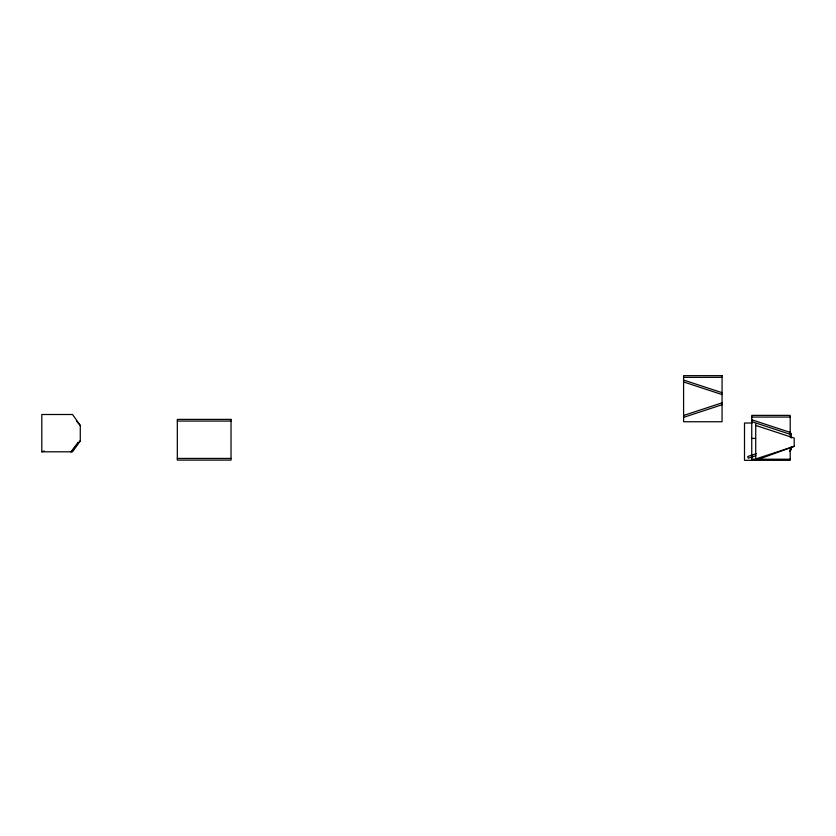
<?xml version="1.0" encoding="UTF-8"?>
<svg xmlns="http://www.w3.org/2000/svg" width="836" height="836" viewBox="0 0 836 836"><rect width="100%" height="100%" fill="white"/><g stroke="black" fill="none" stroke-linecap="round" stroke-linejoin="round"><path stroke-width="1.25" d="M71.269 451.806L78.02 442.328M789.821 451.43L791.232 449.444L791.232 446.643M71.008 451.806L80.277 440.666M789.686 451.053L791.232 449.193M755.723 425.43L794.2 438.064L794.2 446.34L755.723 460.333L755.723 424.082M41.8 451.806L72.513 451.806L80.277 440.917L80.277 425.378L72.513 414.499L41.8 414.499L41.8 451.806L44.203 451.012M683.587 415.471L722.064 402.847M683.587 417.363L722.064 404.728M756.549 453.603L747.697 456.508L748.262 458.212L755.901 455.704M755.723 458.974L794.2 446.34M683.587 377.349L722.064 377.349M751.742 417.06L790.208 417.06M177.326 421.062L231.029 421.062M752.181 423.026L744.5 423.026L744.5 460.333L790.208 460.333L790.208 447.511M751.742 438.419L755.587 438.419M177.326 458.431L231.029 458.431M751.742 459.215L755.587 459.215M758.147 459.215L790.208 459.215M683.587 380.046L722.064 392.68M683.587 381.937L722.064 394.561M751.742 419.766L790.208 432.39M751.742 421.647L790.208 434.281M789.686 432.306L791.232 434.156M76.41 420.989L80.277 425.628M789.821 431.93L791.232 433.905L791.232 438.064M751.742 455.181L752.295 456.884M790.208 437.385L790.208 415.377L751.742 415.377L751.742 460.333M722.064 375.667L683.587 375.667L683.587 421.741L722.064 421.741L722.064 375.667M231.029 419.39L177.326 419.39L177.326 460.103L231.029 460.103L231.029 419.39"/></g></svg>
